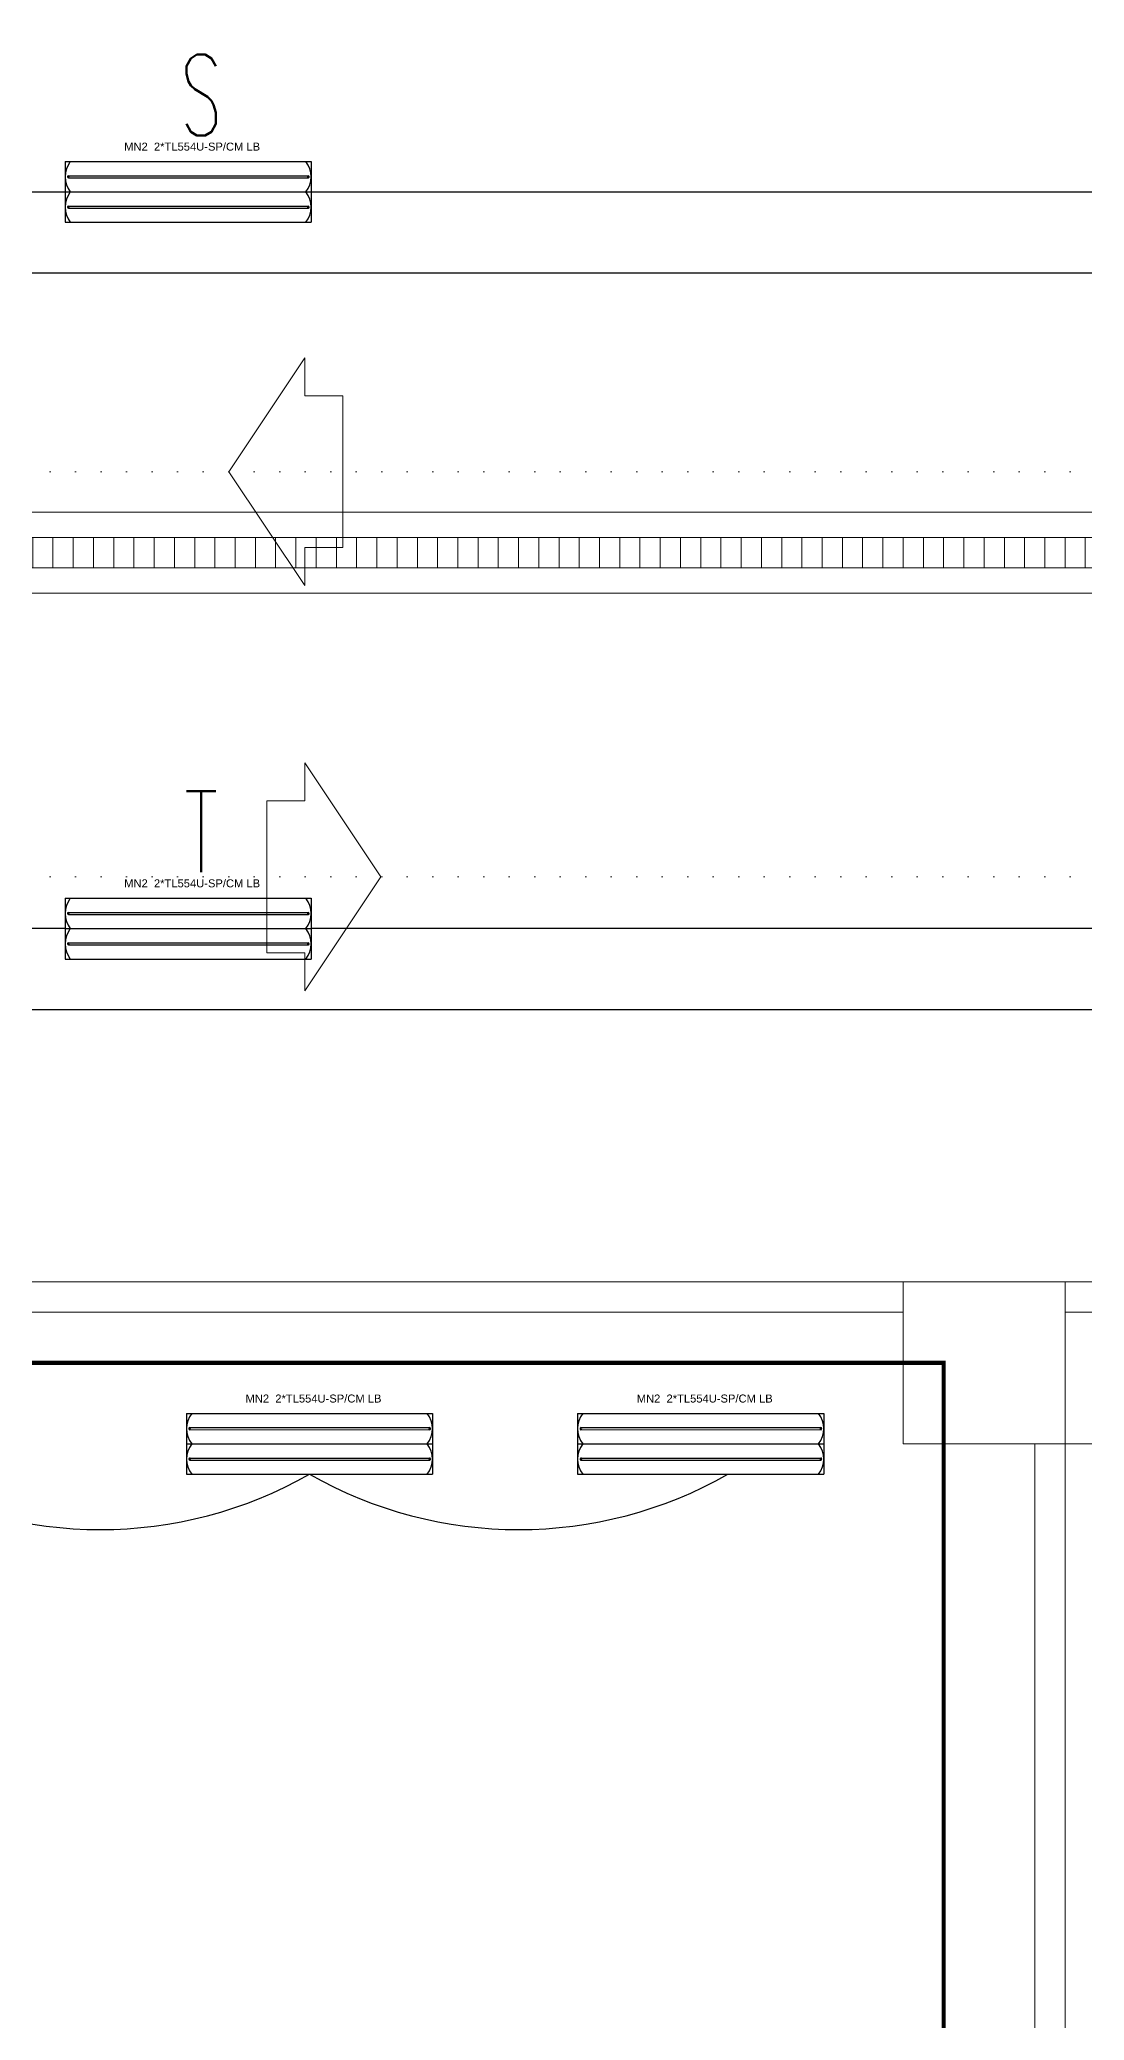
# Model space of a CAD drawing. Header units: metres. Extents: x -13316 to 152404, y -3899 to 30226.
# Drawn here: x 6633 to 7150, y 4035 to 5013 of the extents above; entities that cross this region are included whole.
import ezdxf
from ezdxf.enums import TextEntityAlignment as Align

# ---------------------------------------------------------------- set-up
doc = ezdxf.new("R2010")
doc.units = ezdxf.units.M
doc.header["$LTSCALE"] = 100
doc.header["$MEASUREMENT"] = 0
doc.header["$PDMODE"] = 1
doc.linetypes.add('DOT2', pattern=[0.125, 0, -0.125])
doc.linetypes.add('HIDDEN', pattern=[0.375, 0.25, -0.125])
doc.layers.get('0').update_dxf_attribs({"color": 9, "lineweight": 9})
for name, color, linetype, lineweight in [('00', 9, 'Continuous', 9), ('01', 9, 'Continuous', 9), ('05', 9, 'Continuous', 9), ('06D', 9, 'Continuous', 9), ('20', 9, 'DOT2', 9), ('E-2x54 W SIVAÜSTÜ FLUORESAN YÜKSEK TAVAN ARMATÜRÜ', 7, 'Continuous', 30), ('E-KABLO', 7, 'Continuous', 30), ('E-LINYE', 7, 'Continuous', 30)]:
    doc.layers.add(name, color=color, linetype=linetype, lineweight=lineweight)
doc.styles.add('Arial', font='arial.ttf', dxfattribs={"height": 2.5})
doc.styles.add('E-YAZI', font='txttw.shx')

# ---------------------------------------------------------------- blocks, each defined once
blk = doc.blocks.new('2x54 W SIVAÜSTÜ FLUORESAN YÜKSEK TAVAN ARMATÜRÜ')
at = {"layer": 'E-2x54 W SIVAÜSTÜ FLUORESAN YÜKSEK TAVAN ARMATÜRÜ', "color": 4}
for p, q in [((-60.8, 15), (-60.8, -15)), ((-60.8, 15), (60.8, 15)), ((60.8, 15), (60.8, 0)), ((-60, 0), (-15, 0)), ((15, 0), (60, 0)), ((60.8, 0), (60.8, -15)), ((-60.8, -15), (60.8, -15))]:
    blk.add_line(p, q, dxfattribs=at)
at = {"layer": 'E-2x54 W SIVAÜSTÜ FLUORESAN YÜKSEK TAVAN ARMATÜRÜ', "color": 7}
for p, q in [((-60.8, 0), (60.8, 0)), ((-59.27, 8.01), (59.32, 8.01)), ((-59.16, 7.01), (59.44, 7)), ((-59.27, -6.99), (59.32, -6.99)), ((-59.16, -7.99), (59.44, -8))]:
    blk.add_line(p, q, dxfattribs=at)
for centre in [(-59.23, 7.63), (-59.23, 7.33), (59.36, 7.63), (59.36, 7.33), (-59.23, -7.37), (-59.23, -7.67), (59.36, -7.37), (59.36, -7.67)]:
    blk.add_circle(centre, 0.11, dxfattribs=at)
for centre, radius, start, end in [((-48.66, 7.5), 12.14, 141.85995, 218.14005), ((48.66, 7.5), 12.14, 321.85995, 38.14005), ((-59.12, 7.51), 0.515, 106.86737, 266.76121), ((-59.32, 7.49), 0.519, 289.2244, 84.40418), ((59.47, 7.51), 0.515, 106.86737, 266.76121), ((59.27, 7.49), 0.519, 289.2244, 84.40418), ((-48.66, -7.5), 12.14, 141.85995, 218.14005), ((-59.12, -7.49), 0.515, 106.86737, 266.76121), ((-59.32, -7.51), 0.519, 289.2244, 84.40418), ((48.66, -7.5), 12.14, 321.85995, 38.14005), ((59.47, -7.49), 0.515, 106.86737, 266.76121), ((59.27, -7.51), 0.519, 289.2244, 84.40418)]:
    blk.add_arc(centre, radius, start, end, dxfattribs=at)
at = {"layer": 'E-2x54 W SIVAÜSTÜ FLUORESAN YÜKSEK TAVAN ARMATÜRÜ', "color": 7, "style": 'Arial'}
blk.add_text('MN2  2*TL554U-SP/CM LB', height=3.9508, dxfattribs=at).set_placement((-31.61, 20.4))
blk = doc.blocks.new('p-kolon_80x80')
blk.add_lwpolyline([(-40, -40), (40, -40), (40, 40), (-40, 40)], close=True)
blk = doc.blocks.new('2.bod.sitatik')
at = {"layer": '01'}
blk.add_blockref('p-kolon_80x80', (6780, -4590), dxfattribs=at)
blk = doc.blocks.new('p-işyeri')
at = {"color": 0, "const_width": 2}
blk.add_lwpolyline([(200, 0), (200, 700), (-200, 700), (-200, 0)], close=True, dxfattribs=at)
blk = doc.blocks.new('p-birim')
blk.add_lwpolyline([(0, 0), (1, 0), (1, 1), (0, 1)], close=True)
blk = doc.blocks.new('p-ızgara')
at = {"layer": '06D'}
h = blk.add_hatch(dxfattribs=at)
h.set_pattern_fill('_USER', color=252, scale=10, angle=90, style=0, pattern_type=0)
h.set_pattern_definition([(90, (-7e-12, -8630), (-10, 6e-16), [])])
h.paths.add_polyline_path([(7918.01, -4182.5), (907.5, -4182.5), (907.5, -4197.5), (7918.01, -4197.5)])
blk.add_lwpolyline([(7918.01, -4182.5), (907.5, -4182.5), (907.5, -4197.5), (7918.01, -4197.5)], close=True, dxfattribs=at)
blk = doc.blocks.new('0_arrow1')
at = {"linetype": 'ByBlock', "lineweight": -2}
blk.add_lwpolyline([(15, -22.5), (-15, -22.5), (-15, -15), (-22.5, -15), (0, 0), (22.5, -15), (15, -15)], close=True, dxfattribs=at)
blk.add_point((0, 0))
blk = doc.blocks.new('2.bod.Mimari')
at = {"layer": '00'}
for points in [[(6245, -4550), (6740, -4550), (6740, -4565), (6245, -4565)], [(7335, -4550), (6820, -4550), (6820, -4565), (7335, -4565)], [(6820, -4630), (6820, -5350), (6805, -5350), (6805, -4630)]]:
    blk.add_lwpolyline(points, close=True, dxfattribs=at)
at = {"layer": '06D'}
blk.add_lwpolyline([(907.5, -4210), (8397.52, -4210), (8397.52, -3773.53), (8357.52, -3773.53), (8357.52, -4170), (907.5, -4170)], close=True, dxfattribs=at)
at = {"layer": '06D', "linetype": 'DOT2'}
for points in [[(375, -5889.88), (375, -4630, -0.369385), (825, -4150), (8420, -4150)], [(525, -5909.88), (525, -4650, -0.414214), (825, -4350), (8520, -4350)]]:
    blk.add_lwpolyline(points, format="xyb", dxfattribs=at)
at = {"layer": '20', "linetype": 'HIDDEN'}
blk.add_lwpolyline([(6820, -4630), (7480, -4630), (7480, -5030), (6820, -5030)], close=True, dxfattribs=at)
at = {"layer": '05', "xscale": -45, "yscale": 720}
blk.add_blockref('p-birim', (6805, -5350), dxfattribs=at)
at = {"layer": '06D'}
blk.add_blockref('p-ızgara', (0, 0), dxfattribs=at)
at = {"layer": '06D', "yscale": 2.5, "zscale": 2.5}
for p, xscale, rotation in [((6406.92, -4150), 2.5, 90), ((6481.92, -4350), -2.5, 270)]:
    blk.add_blockref('0_arrow1', p, dxfattribs=dict(at, xscale=xscale, rotation=rotation))
at = {"layer": '06D', "color": 89, "linetype": 'HIDDEN', "true_color": 0x2e4d23, "rotation": 90}
blk.add_blockref('p-işyeri', (6760, -4790), dxfattribs=at)

msp = doc.modelspace()

# ---------------------------------------------------------------- linework, layer by layer
at = {"layer": 'E-KABLO', "color": 6}
for p, q in [((6003.35, 4938.13), (6645.98, 4938.13)), ((6767.58, 4938.13), (7410.22, 4938.13)), ((3662.34, 4898.13), (8235.26, 4898.13)), ((6645.98, 4574.38), (6038.35, 4574.38)), ((7410.22, 4574.38), (6767.58, 4574.38)), ((5955.05, 4534.38), (9650.09, 4534.38))]:
    msp.add_line(p, q, dxfattribs=at)
for centre in [(6663.37, 4486.84), (6870.1, 4486.84)]:
    msp.add_arc(centre, 209.17, 240.38449, 299.61551, dxfattribs=at)

# ---------------------------------------------------------------- block references
for name in ['2.bod.sitatik', '2.bod.Mimari']:
    msp.add_blockref(name, (320, 8950))
at = {"layer": 'E-2x54 W SIVAÜSTÜ FLUORESAN YÜKSEK TAVAN ARMATÜRÜ', "color": 6}
for p in [(6706.78, 4938.13), (6706.78, 4574.38), (6766.73, 4320), (6960, 4320)]:
    msp.add_blockref('2x54 W SIVAÜSTÜ FLUORESAN YÜKSEK TAVAN ARMATÜRÜ', p, dxfattribs=at)

# ---------------------------------------------------------------- texts
at = {"layer": 'E-LINYE', "color": 3, "linetype": 'Continuous', "style": 'E-YAZI', "width": 0.6}
for s, p in [('S', (6713.2, 4985.97)), ('T', (6713.2, 4622.22))]:
    msp.add_text(s, height=40, dxfattribs=at).set_placement(p, align=Align.MIDDLE_CENTER)

doc.saveas('drawing.dxf')
